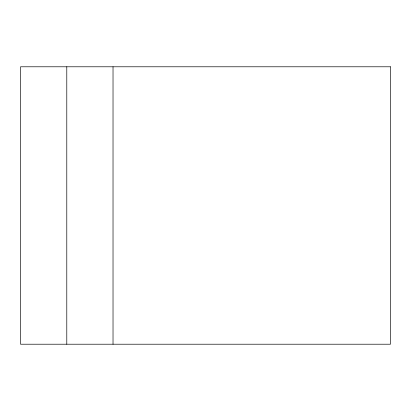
<?xml version="1.0" encoding="UTF-8"?>
<svg xmlns="http://www.w3.org/2000/svg" width="411" height="411" viewBox="0 0 411 411"><rect width="100%" height="100%" fill="white"/><g stroke="black" fill="none" stroke-linecap="round" stroke-linejoin="round"><path stroke-width="0.62" d="M113.025 66.788L113.025 344.213M66.788 66.788L66.788 344.213M390.45 66.788L20.55 66.788L20.55 344.213L390.45 344.213L390.45 66.788"/></g></svg>
